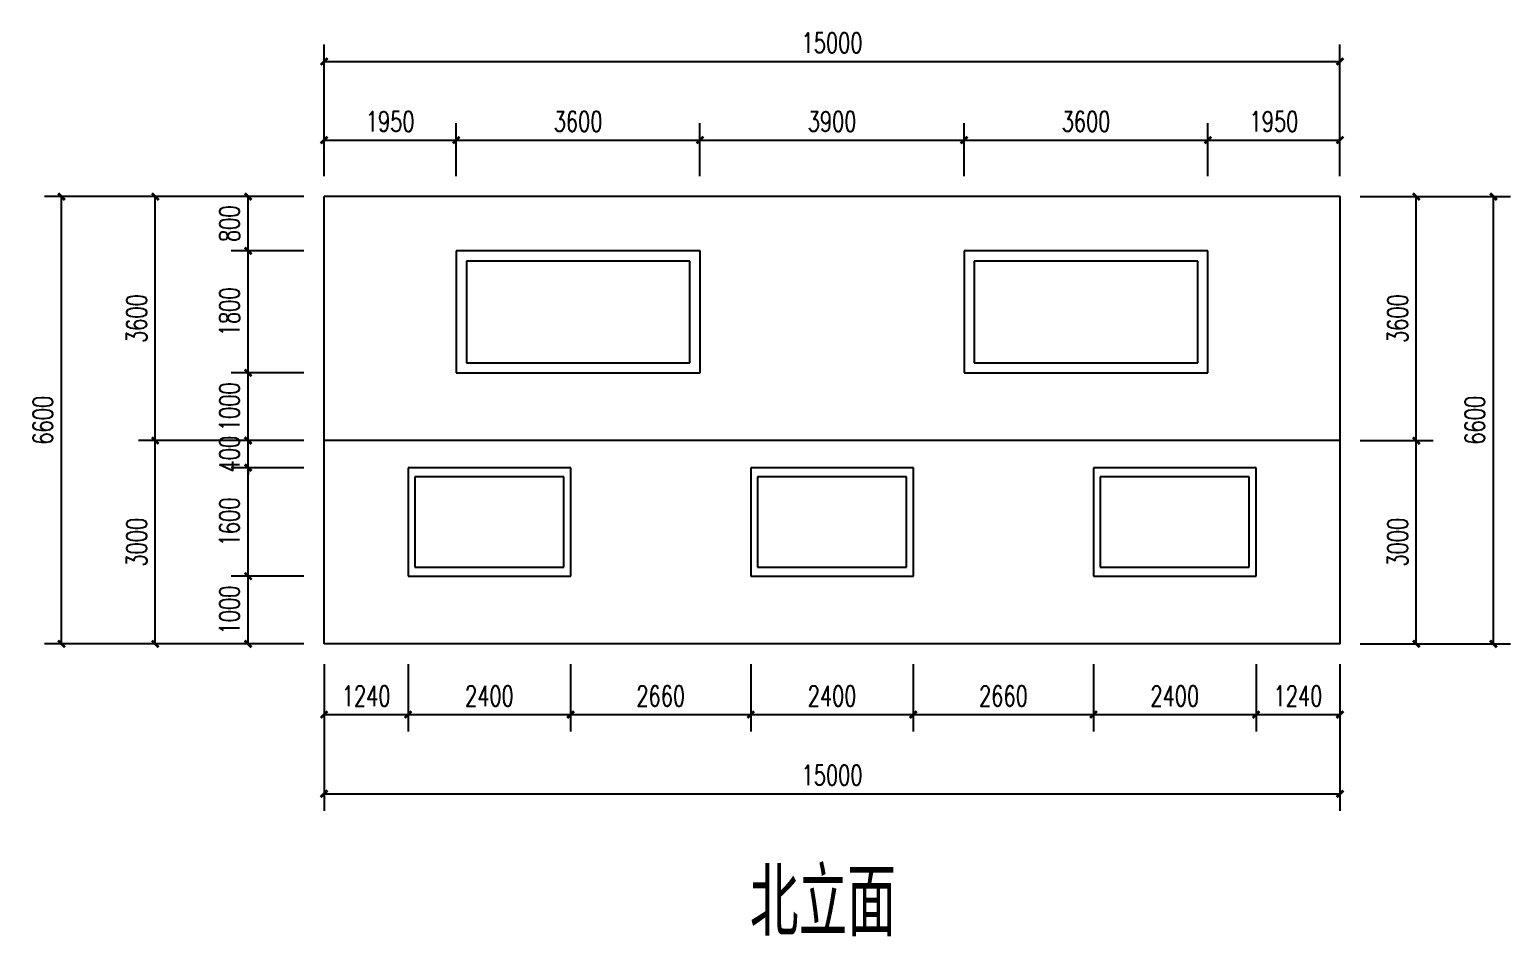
# Model space of a CAD drawing. Extents: x 11879 to 96650, y -22156 to 10923.
# Drawn here: x 11879 to 33744, y -22156 to -8775 of the extents above; entities that cross this region are included whole.
import ezdxf

# ---------------------------------------------------------------- set-up
doc = ezdxf.new("R2010")
doc.units = 0
doc.header["$LTSCALE"] = 1000
doc.header["$MEASUREMENT"] = 0
doc.layers.add('E_WINDOW', color=4, linetype='Continuous')
doc.layers.add('PUB_DIM', color=3, linetype='Continuous')
doc.styles.add('_TCH_DIM_T3', font='SIMPLEX', dxfattribs={"width": 0.705882, "bigfont": 'GBCBIG'})
doc.styles.get("Standard").update_dxf_attribs({"font": 'gbenor.shx', "bigfont": 'gbcbig.shx'})
doc.dimstyles.new('_TCH_ARCH&&100', dxfattribs={"dimtxt": 297.5, "dimasz": 100, "dimexe": 250, "dimexo": 300, "dimgap": 126.25, "dimtad": 1, "dimdec": 0, "dimzin": 0, "dimdsep": 46, "dimtxsty": '_TCH_DIM_T3', "dimblk": 'ARCHTICK', "dimcen": 0.09, "dimclrt": 7, "dimazin": 2, "dimtfac": 1, "dimtdec": 0, "dimtix": 1, "dimtmove": 2, "dimatfit": 3, "dimfxl": 100, "dimtolj": 1, "dimtzin": 0, "dimarcsym": 0})

# ---------------------------------------------------------------- blocks, each defined once
blk = doc.blocks.new('_ArchTick')
at = {"color": 0, "linetype": 'ByBlock', "const_width": 0.4}
blk.add_lwpolyline([(-0.5, -0.5), (0.5, 0.5)], dxfattribs=at)
blk = doc.blocks.new('*D47')
at = {"layer": 'Defpoints', "color": 0, "transparency": 16777216}
for p in [(31228, -11240), (33494, -11240), (31228, -17840)]:
    blk.add_point(p, dxfattribs=at)
at = {"layer": 'PUB_DIM', "color": 0, "lineweight": -2, "transparency": 16777216}
for p, q in [((31528, -11240), (33744, -11240)), ((33494, -17840), (33494, -11240)), ((31528, -17840), (33744, -17840))]:
    blk.add_line(p, q, dxfattribs=at)
at = {"layer": 'PUB_DIM', "color": 0, "lineweight": -2, "transparency": 16777216, "xscale": 100, "yscale": 100, "zscale": 100}
for p, rotation in [((33494, -11240), 90), ((33494, -17840), 270)]:
    blk.add_blockref('_ArchTick', p, dxfattribs=dict(at, rotation=rotation))
at = {"layer": 'PUB_DIM', "color": 7, "transparency": 16777216, "insert": (33219, -14540), "char_height": 297.5, "attachment_point": 5, "rotation": 90, "style": '_TCH_DIM_T3'}
blk.add_mtext('\\A1;6600', dxfattribs=at)
blk = doc.blocks.new('*D48')
at = {"layer": 'Defpoints', "color": 0, "transparency": 16777216}
for p in [(31228, -11240), (32355, -11240), (31228, -14840)]:
    blk.add_point(p, dxfattribs=at)
at = {"layer": 'PUB_DIM', "color": 0, "lineweight": -2, "transparency": 16777216}
for p, q in [((31528, -11240), (32605, -11240)), ((32355, -14840), (32355, -11240)), ((31528, -14840), (32605, -14840))]:
    blk.add_line(p, q, dxfattribs=at)
at = {"layer": 'PUB_DIM', "color": 0, "lineweight": -2, "transparency": 16777216, "xscale": 100, "yscale": 100, "zscale": 100}
for p, rotation in [((32355, -11240), 90), ((32355, -14840), 270)]:
    blk.add_blockref('_ArchTick', p, dxfattribs=dict(at, rotation=rotation))
at = {"layer": 'PUB_DIM', "color": 7, "transparency": 16777216, "insert": (32080, -13040), "char_height": 297.5, "attachment_point": 5, "rotation": 90, "style": '_TCH_DIM_T3'}
blk.add_mtext('\\A1;3600', dxfattribs=at)
blk = doc.blocks.new('*D49')
at = {"layer": 'Defpoints', "color": 0, "transparency": 16777216}
for p in [(31228, -14840), (32355, -14840), (31228, -17840)]:
    blk.add_point(p, dxfattribs=at)
at = {"layer": 'PUB_DIM', "color": 0, "lineweight": -2, "transparency": 16777216}
for p, q in [((31528, -14840), (32605, -14840)), ((32355, -17840), (32355, -14840)), ((31528, -17840), (32605, -17840))]:
    blk.add_line(p, q, dxfattribs=at)
at = {"layer": 'PUB_DIM', "color": 0, "lineweight": -2, "transparency": 16777216, "xscale": 100, "yscale": 100, "zscale": 100}
for p, rotation in [((32355, -14840), 90), ((32355, -17840), 270)]:
    blk.add_blockref('_ArchTick', p, dxfattribs=dict(at, rotation=rotation))
at = {"layer": 'PUB_DIM', "color": 7, "transparency": 16777216, "insert": (32080, -16340), "char_height": 297.5, "attachment_point": 5, "rotation": 90, "style": '_TCH_DIM_T3'}
blk.add_mtext('\\A1;3000', dxfattribs=at)
blk = doc.blocks.new('*D50')
at = {"layer": 'Defpoints', "color": 0, "transparency": 16777216}
for p in [(12350, -11240), (16228, -11240), (16228, -17840)]:
    blk.add_point(p, dxfattribs=at)
at = {"layer": 'PUB_DIM', "color": 0, "lineweight": -2, "transparency": 16777216}
for p, q in [((15928, -11240), (12100, -11240)), ((12350, -17840), (12350, -11240)), ((15928, -17840), (12100, -17840))]:
    blk.add_line(p, q, dxfattribs=at)
at = {"layer": 'PUB_DIM', "color": 0, "lineweight": -2, "transparency": 16777216, "xscale": 100, "yscale": 100, "zscale": 100}
for p, rotation in [((12350, -11240), 90), ((12350, -17840), 270)]:
    blk.add_blockref('_ArchTick', p, dxfattribs=dict(at, rotation=rotation))
at = {"layer": 'PUB_DIM', "color": 7, "transparency": 16777216, "insert": (12075, -14540), "char_height": 297.5, "attachment_point": 5, "rotation": 90, "style": '_TCH_DIM_T3'}
blk.add_mtext('\\A1;6600', dxfattribs=at)
blk = doc.blocks.new('*D51')
at = {"layer": 'Defpoints', "color": 0, "transparency": 16777216}
for p in [(13735, -11240), (16228, -11240), (16228, -14840)]:
    blk.add_point(p, dxfattribs=at)
at = {"layer": 'PUB_DIM', "color": 0, "lineweight": -2, "transparency": 16777216}
for p, q in [((15928, -11240), (13485, -11240)), ((13735, -14840), (13735, -11240)), ((15928, -14840), (13485, -14840))]:
    blk.add_line(p, q, dxfattribs=at)
at = {"layer": 'PUB_DIM', "color": 0, "lineweight": -2, "transparency": 16777216, "xscale": 100, "yscale": 100, "zscale": 100}
for p, rotation in [((13735, -11240), 90), ((13735, -14840), 270)]:
    blk.add_blockref('_ArchTick', p, dxfattribs=dict(at, rotation=rotation))
at = {"layer": 'PUB_DIM', "color": 7, "transparency": 16777216, "insert": (13460, -13040), "char_height": 297.5, "attachment_point": 5, "rotation": 90, "style": '_TCH_DIM_T3'}
blk.add_mtext('\\A1;3600', dxfattribs=at)
blk = doc.blocks.new('*D52')
at = {"layer": 'Defpoints', "color": 0, "transparency": 16777216}
for p in [(13735, -14840), (16228, -14840), (16228, -17840)]:
    blk.add_point(p, dxfattribs=at)
at = {"layer": 'PUB_DIM', "color": 0, "lineweight": -2, "transparency": 16777216}
for p, q in [((15928, -14840), (13485, -14840)), ((13735, -17840), (13735, -14840)), ((15928, -17840), (13485, -17840))]:
    blk.add_line(p, q, dxfattribs=at)
at = {"layer": 'PUB_DIM', "color": 0, "lineweight": -2, "transparency": 16777216, "xscale": 100, "yscale": 100, "zscale": 100}
for p, rotation in [((13735, -14840), 90), ((13735, -17840), 270)]:
    blk.add_blockref('_ArchTick', p, dxfattribs=dict(at, rotation=rotation))
at = {"layer": 'PUB_DIM', "color": 7, "transparency": 16777216, "insert": (13460, -16340), "char_height": 297.5, "attachment_point": 5, "rotation": 90, "style": '_TCH_DIM_T3'}
blk.add_mtext('\\A1;3000', dxfattribs=at)
blk = doc.blocks.new('*D53')
at = {"layer": 'Defpoints', "color": 0, "transparency": 16777216}
for p in [(15106, -11240), (16228, -11240), (16228, -12040)]:
    blk.add_point(p, dxfattribs=at)
at = {"layer": 'PUB_DIM', "color": 0, "lineweight": -2, "transparency": 16777216}
for p, q in [((15928, -11240), (14856, -11240)), ((15106, -12040), (15106, -11240)), ((15928, -12040), (14856, -12040))]:
    blk.add_line(p, q, dxfattribs=at)
at = {"layer": 'PUB_DIM', "color": 0, "lineweight": -2, "transparency": 16777216, "xscale": 100, "yscale": 100, "zscale": 100}
for p, rotation in [((15106, -11240), 90), ((15106, -12040), 270)]:
    blk.add_blockref('_ArchTick', p, dxfattribs=dict(at, rotation=rotation))
at = {"layer": 'PUB_DIM', "color": 7, "transparency": 16777216, "insert": (14831, -11640), "char_height": 297.5, "attachment_point": 5, "rotation": 90, "style": '_TCH_DIM_T3'}
blk.add_mtext('\\A1;800', dxfattribs=at)
blk = doc.blocks.new('*D54')
at = {"layer": 'Defpoints', "color": 0, "transparency": 16777216}
for p in [(15106, -12040), (16228, -12040), (16228, -13840)]:
    blk.add_point(p, dxfattribs=at)
at = {"layer": 'PUB_DIM', "color": 0, "lineweight": -2, "transparency": 16777216}
for p, q in [((15928, -12040), (14856, -12040)), ((15106, -13840), (15106, -12040)), ((15928, -13840), (14856, -13840))]:
    blk.add_line(p, q, dxfattribs=at)
at = {"layer": 'PUB_DIM', "color": 0, "lineweight": -2, "transparency": 16777216, "xscale": 100, "yscale": 100, "zscale": 100}
for p, rotation in [((15106, -12040), 90), ((15106, -13840), 270)]:
    blk.add_blockref('_ArchTick', p, dxfattribs=dict(at, rotation=rotation))
at = {"layer": 'PUB_DIM', "color": 7, "transparency": 16777216, "insert": (14831, -12940), "char_height": 297.5, "attachment_point": 5, "rotation": 90, "style": '_TCH_DIM_T3'}
blk.add_mtext('\\A1;1800', dxfattribs=at)
blk = doc.blocks.new('*D55')
at = {"layer": 'Defpoints', "color": 0, "transparency": 16777216}
for p in [(15106, -13840), (16228, -13840), (16228, -14840)]:
    blk.add_point(p, dxfattribs=at)
at = {"layer": 'PUB_DIM', "color": 0, "lineweight": -2, "transparency": 16777216}
for p, q in [((15928, -13840), (14856, -13840)), ((15106, -14840), (15106, -13840)), ((15928, -14840), (14856, -14840))]:
    blk.add_line(p, q, dxfattribs=at)
at = {"layer": 'PUB_DIM', "color": 0, "lineweight": -2, "transparency": 16777216, "xscale": 100, "yscale": 100, "zscale": 100}
for p, rotation in [((15106, -13840), 90), ((15106, -14840), 270)]:
    blk.add_blockref('_ArchTick', p, dxfattribs=dict(at, rotation=rotation))
at = {"layer": 'PUB_DIM', "color": 7, "transparency": 16777216, "insert": (14831, -14340), "char_height": 297.5, "attachment_point": 5, "rotation": 90, "style": '_TCH_DIM_T3'}
blk.add_mtext('\\A1;1000', dxfattribs=at)
blk = doc.blocks.new('*D56')
at = {"layer": 'Defpoints', "color": 0, "transparency": 16777216}
for p in [(15106, -14840), (16228, -14840), (16228, -15240)]:
    blk.add_point(p, dxfattribs=at)
at = {"layer": 'PUB_DIM', "color": 0, "lineweight": -2, "transparency": 16777216}
for p, q in [((15928, -14840), (14856, -14840)), ((15106, -14840), (15106, -14740)), ((15106, -15240), (15106, -14840)), ((15928, -15240), (14856, -15240)), ((15106, -15240), (15106, -15340))]:
    blk.add_line(p, q, dxfattribs=at)
at = {"layer": 'PUB_DIM', "color": 0, "lineweight": -2, "transparency": 16777216, "xscale": 100, "yscale": 100, "zscale": 100}
for p, rotation in [((15106, -14840), 270), ((15106, -15240), 90)]:
    blk.add_blockref('_ArchTick', p, dxfattribs=dict(at, rotation=rotation))
at = {"layer": 'PUB_DIM', "color": 7, "transparency": 16777216, "insert": (14831, -15040), "char_height": 297.5, "attachment_point": 5, "rotation": 90, "style": '_TCH_DIM_T3'}
blk.add_mtext('\\A1;400', dxfattribs=at)
blk = doc.blocks.new('*D57')
at = {"layer": 'Defpoints', "color": 0, "transparency": 16777216}
for p in [(15106, -15240), (16228, -15240), (16228, -16840)]:
    blk.add_point(p, dxfattribs=at)
at = {"layer": 'PUB_DIM', "color": 0, "lineweight": -2, "transparency": 16777216}
for p, q in [((15928, -15240), (14856, -15240)), ((15106, -16840), (15106, -15240)), ((15928, -16840), (14856, -16840))]:
    blk.add_line(p, q, dxfattribs=at)
at = {"layer": 'PUB_DIM', "color": 0, "lineweight": -2, "transparency": 16777216, "xscale": 100, "yscale": 100, "zscale": 100}
for p, rotation in [((15106, -15240), 90), ((15106, -16840), 270)]:
    blk.add_blockref('_ArchTick', p, dxfattribs=dict(at, rotation=rotation))
at = {"layer": 'PUB_DIM', "color": 7, "transparency": 16777216, "insert": (14831, -16040), "char_height": 297.5, "attachment_point": 5, "rotation": 90, "style": '_TCH_DIM_T3'}
blk.add_mtext('\\A1;1600', dxfattribs=at)
blk = doc.blocks.new('*D58')
at = {"layer": 'Defpoints', "color": 0, "transparency": 16777216}
for p in [(15106, -16840), (16228, -16840), (16228, -17840)]:
    blk.add_point(p, dxfattribs=at)
at = {"layer": 'PUB_DIM', "color": 0, "lineweight": -2, "transparency": 16777216}
for p, q in [((15928, -16840), (14856, -16840)), ((15106, -17840), (15106, -16840)), ((15928, -17840), (14856, -17840))]:
    blk.add_line(p, q, dxfattribs=at)
at = {"layer": 'PUB_DIM', "color": 0, "lineweight": -2, "transparency": 16777216, "xscale": 100, "yscale": 100, "zscale": 100}
for p, rotation in [((15106, -16840), 90), ((15106, -17840), 270)]:
    blk.add_blockref('_ArchTick', p, dxfattribs=dict(at, rotation=rotation))
at = {"layer": 'PUB_DIM', "color": 7, "transparency": 16777216, "insert": (14831, -17340), "char_height": 297.5, "attachment_point": 5, "rotation": 90, "style": '_TCH_DIM_T3'}
blk.add_mtext('\\A1;1000', dxfattribs=at)
blk = doc.blocks.new('*D59')
at = {"layer": 'Defpoints', "color": 0, "transparency": 16777216}
for p in [(16228, -17840), (31228, -17840), (31228, -20052)]:
    blk.add_point(p, dxfattribs=at)
at = {"layer": 'PUB_DIM', "color": 0, "lineweight": -2, "transparency": 16777216}
for p, q in [((16228, -18140), (16228, -20302)), ((31228, -18140), (31228, -20302)), ((16228, -20052), (31228, -20052))]:
    blk.add_line(p, q, dxfattribs=at)
at = {"layer": 'PUB_DIM', "color": 0, "lineweight": -2, "transparency": 16777216, "xscale": 100, "yscale": 100, "zscale": 100, "rotation": 180}
blk.add_blockref('_ArchTick', (16228, -20052), dxfattribs=at)
at = {"layer": 'PUB_DIM', "color": 0, "lineweight": -2, "transparency": 16777216, "xscale": 100, "yscale": 100, "zscale": 100}
blk.add_blockref('_ArchTick', (31228, -20052), dxfattribs=at)
at = {"layer": 'PUB_DIM', "color": 7, "transparency": 16777216, "insert": (23728, -19777), "char_height": 297.5, "attachment_point": 5, "style": '_TCH_DIM_T3'}
blk.add_mtext('\\A1;15000', dxfattribs=at)
blk = doc.blocks.new('*D60')
at = {"layer": 'Defpoints', "color": 0, "transparency": 16777216}
for p in [(16228, -17840), (17468, -17840), (17468, -18883)]:
    blk.add_point(p, dxfattribs=at)
at = {"layer": 'PUB_DIM', "color": 0, "lineweight": -2, "transparency": 16777216}
for p, q in [((16228, -18140), (16228, -19133)), ((17468, -18140), (17468, -19133)), ((16228, -18883), (17468, -18883))]:
    blk.add_line(p, q, dxfattribs=at)
at = {"layer": 'PUB_DIM', "color": 0, "lineweight": -2, "transparency": 16777216, "xscale": 100, "yscale": 100, "zscale": 100, "rotation": 180}
blk.add_blockref('_ArchTick', (16228, -18883), dxfattribs=at)
at = {"layer": 'PUB_DIM', "color": 0, "lineweight": -2, "transparency": 16777216, "xscale": 100, "yscale": 100, "zscale": 100}
blk.add_blockref('_ArchTick', (17468, -18883), dxfattribs=at)
at = {"layer": 'PUB_DIM', "color": 7, "transparency": 16777216, "insert": (16848, -18608), "char_height": 297.5, "attachment_point": 5, "style": '_TCH_DIM_T3'}
blk.add_mtext('\\A1;1240', dxfattribs=at)
blk = doc.blocks.new('*D61')
at = {"layer": 'Defpoints', "color": 0, "transparency": 16777216}
for p in [(17468, -17840), (19868, -17840), (19868, -18883)]:
    blk.add_point(p, dxfattribs=at)
at = {"layer": 'PUB_DIM', "color": 0, "lineweight": -2, "transparency": 16777216}
for p, q in [((17468, -18140), (17468, -19133)), ((19868, -18140), (19868, -19133)), ((17468, -18883), (19868, -18883))]:
    blk.add_line(p, q, dxfattribs=at)
at = {"layer": 'PUB_DIM', "color": 0, "lineweight": -2, "transparency": 16777216, "xscale": 100, "yscale": 100, "zscale": 100, "rotation": 180}
blk.add_blockref('_ArchTick', (17468, -18883), dxfattribs=at)
at = {"layer": 'PUB_DIM', "color": 0, "lineweight": -2, "transparency": 16777216, "xscale": 100, "yscale": 100, "zscale": 100}
blk.add_blockref('_ArchTick', (19868, -18883), dxfattribs=at)
at = {"layer": 'PUB_DIM', "color": 7, "transparency": 16777216, "insert": (18668, -18608), "char_height": 297.5, "attachment_point": 5, "style": '_TCH_DIM_T3'}
blk.add_mtext('\\A1;2400', dxfattribs=at)
blk = doc.blocks.new('*D62')
at = {"layer": 'Defpoints', "color": 0, "transparency": 16777216}
for p in [(19868, -17840), (22528, -17840), (22528, -18883)]:
    blk.add_point(p, dxfattribs=at)
at = {"layer": 'PUB_DIM', "color": 0, "lineweight": -2, "transparency": 16777216}
for p, q in [((19868, -18140), (19868, -19133)), ((22528, -18140), (22528, -19133)), ((19868, -18883), (22528, -18883))]:
    blk.add_line(p, q, dxfattribs=at)
at = {"layer": 'PUB_DIM', "color": 0, "lineweight": -2, "transparency": 16777216, "xscale": 100, "yscale": 100, "zscale": 100, "rotation": 180}
blk.add_blockref('_ArchTick', (19868, -18883), dxfattribs=at)
at = {"layer": 'PUB_DIM', "color": 0, "lineweight": -2, "transparency": 16777216, "xscale": 100, "yscale": 100, "zscale": 100}
blk.add_blockref('_ArchTick', (22528, -18883), dxfattribs=at)
at = {"layer": 'PUB_DIM', "color": 7, "transparency": 16777216, "insert": (21198, -18608), "char_height": 297.5, "attachment_point": 5, "style": '_TCH_DIM_T3'}
blk.add_mtext('\\A1;2660', dxfattribs=at)
blk = doc.blocks.new('*D63')
at = {"layer": 'Defpoints', "color": 0, "transparency": 16777216}
for p in [(22528, -17840), (24928, -17840), (24928, -18883)]:
    blk.add_point(p, dxfattribs=at)
at = {"layer": 'PUB_DIM', "color": 0, "lineweight": -2, "transparency": 16777216}
for p, q in [((22528, -18140), (22528, -19133)), ((24928, -18140), (24928, -19133)), ((22528, -18883), (24928, -18883))]:
    blk.add_line(p, q, dxfattribs=at)
at = {"layer": 'PUB_DIM', "color": 0, "lineweight": -2, "transparency": 16777216, "xscale": 100, "yscale": 100, "zscale": 100, "rotation": 180}
blk.add_blockref('_ArchTick', (22528, -18883), dxfattribs=at)
at = {"layer": 'PUB_DIM', "color": 0, "lineweight": -2, "transparency": 16777216, "xscale": 100, "yscale": 100, "zscale": 100}
blk.add_blockref('_ArchTick', (24928, -18883), dxfattribs=at)
at = {"layer": 'PUB_DIM', "color": 7, "transparency": 16777216, "insert": (23728, -18608), "char_height": 297.5, "attachment_point": 5, "style": '_TCH_DIM_T3'}
blk.add_mtext('\\A1;2400', dxfattribs=at)
blk = doc.blocks.new('*D64')
at = {"layer": 'Defpoints', "color": 0, "transparency": 16777216}
for p in [(24928, -17840), (27588, -17840), (27588, -18883)]:
    blk.add_point(p, dxfattribs=at)
at = {"layer": 'PUB_DIM', "color": 0, "lineweight": -2, "transparency": 16777216}
for p, q in [((24928, -18140), (24928, -19133)), ((27588, -18140), (27588, -19133)), ((24928, -18883), (27588, -18883))]:
    blk.add_line(p, q, dxfattribs=at)
at = {"layer": 'PUB_DIM', "color": 0, "lineweight": -2, "transparency": 16777216, "xscale": 100, "yscale": 100, "zscale": 100, "rotation": 180}
blk.add_blockref('_ArchTick', (24928, -18883), dxfattribs=at)
at = {"layer": 'PUB_DIM', "color": 0, "lineweight": -2, "transparency": 16777216, "xscale": 100, "yscale": 100, "zscale": 100}
blk.add_blockref('_ArchTick', (27588, -18883), dxfattribs=at)
at = {"layer": 'PUB_DIM', "color": 7, "transparency": 16777216, "insert": (26258, -18608), "char_height": 297.5, "attachment_point": 5, "style": '_TCH_DIM_T3'}
blk.add_mtext('\\A1;2660', dxfattribs=at)
blk = doc.blocks.new('*D65')
at = {"layer": 'Defpoints', "color": 0, "transparency": 16777216}
for p in [(27588, -17840), (29988, -17840), (29988, -18883)]:
    blk.add_point(p, dxfattribs=at)
at = {"layer": 'PUB_DIM', "color": 0, "lineweight": -2, "transparency": 16777216}
for p, q in [((27588, -18140), (27588, -19133)), ((29988, -18140), (29988, -19133)), ((27588, -18883), (29988, -18883))]:
    blk.add_line(p, q, dxfattribs=at)
at = {"layer": 'PUB_DIM', "color": 0, "lineweight": -2, "transparency": 16777216, "xscale": 100, "yscale": 100, "zscale": 100, "rotation": 180}
blk.add_blockref('_ArchTick', (27588, -18883), dxfattribs=at)
at = {"layer": 'PUB_DIM', "color": 0, "lineweight": -2, "transparency": 16777216, "xscale": 100, "yscale": 100, "zscale": 100}
blk.add_blockref('_ArchTick', (29988, -18883), dxfattribs=at)
at = {"layer": 'PUB_DIM', "color": 7, "transparency": 16777216, "insert": (28788, -18608), "char_height": 297.5, "attachment_point": 5, "style": '_TCH_DIM_T3'}
blk.add_mtext('\\A1;2400', dxfattribs=at)
blk = doc.blocks.new('*D66')
at = {"layer": 'Defpoints', "color": 0, "transparency": 16777216}
for p in [(29988, -17840), (31228, -17840), (31228, -18883)]:
    blk.add_point(p, dxfattribs=at)
at = {"layer": 'PUB_DIM', "color": 0, "lineweight": -2, "transparency": 16777216}
for p, q in [((29988, -18140), (29988, -19133)), ((31228, -18140), (31228, -19133)), ((29988, -18883), (31228, -18883))]:
    blk.add_line(p, q, dxfattribs=at)
at = {"layer": 'PUB_DIM', "color": 0, "lineweight": -2, "transparency": 16777216, "xscale": 100, "yscale": 100, "zscale": 100, "rotation": 180}
blk.add_blockref('_ArchTick', (29988, -18883), dxfattribs=at)
at = {"layer": 'PUB_DIM', "color": 0, "lineweight": -2, "transparency": 16777216, "xscale": 100, "yscale": 100, "zscale": 100}
blk.add_blockref('_ArchTick', (31228, -18883), dxfattribs=at)
at = {"layer": 'PUB_DIM', "color": 7, "transparency": 16777216, "insert": (30608, -18608), "char_height": 297.5, "attachment_point": 5, "style": '_TCH_DIM_T3'}
blk.add_mtext('\\A1;1240', dxfattribs=at)
blk = doc.blocks.new('*D67')
at = {"layer": 'Defpoints', "color": 0, "transparency": 16777216}
for p in [(31228, -9245), (16228, -11240), (31228, -11240)]:
    blk.add_point(p, dxfattribs=at)
at = {"layer": 'PUB_DIM', "color": 0, "lineweight": -2, "transparency": 16777216}
for p, q in [((16228, -10940), (16228, -8995)), ((31228, -10940), (31228, -8995)), ((16228, -9245), (31228, -9245))]:
    blk.add_line(p, q, dxfattribs=at)
at = {"layer": 'PUB_DIM', "color": 0, "lineweight": -2, "transparency": 16777216, "xscale": 100, "yscale": 100, "zscale": 100, "rotation": 180}
blk.add_blockref('_ArchTick', (16228, -9245), dxfattribs=at)
at = {"layer": 'PUB_DIM', "color": 0, "lineweight": -2, "transparency": 16777216, "xscale": 100, "yscale": 100, "zscale": 100}
blk.add_blockref('_ArchTick', (31228, -9245), dxfattribs=at)
at = {"layer": 'PUB_DIM', "color": 7, "transparency": 16777216, "insert": (23728, -8970), "char_height": 297.5, "attachment_point": 5, "style": '_TCH_DIM_T3'}
blk.add_mtext('\\A1;15000', dxfattribs=at)
blk = doc.blocks.new('*D68')
at = {"layer": 'Defpoints', "color": 0, "transparency": 16777216}
for p in [(18178, -10405), (16228, -11240), (18178, -11240)]:
    blk.add_point(p, dxfattribs=at)
at = {"layer": 'PUB_DIM', "color": 0, "lineweight": -2, "transparency": 16777216}
for p, q in [((16228, -10940), (16228, -10155)), ((18178, -10940), (18178, -10155)), ((16228, -10405), (18178, -10405))]:
    blk.add_line(p, q, dxfattribs=at)
at = {"layer": 'PUB_DIM', "color": 0, "lineweight": -2, "transparency": 16777216, "xscale": 100, "yscale": 100, "zscale": 100, "rotation": 180}
blk.add_blockref('_ArchTick', (16228, -10405), dxfattribs=at)
at = {"layer": 'PUB_DIM', "color": 0, "lineweight": -2, "transparency": 16777216, "xscale": 100, "yscale": 100, "zscale": 100}
blk.add_blockref('_ArchTick', (18178, -10405), dxfattribs=at)
at = {"layer": 'PUB_DIM', "color": 7, "transparency": 16777216, "insert": (17203, -10130), "char_height": 297.5, "attachment_point": 5, "style": '_TCH_DIM_T3'}
blk.add_mtext('\\A1;1950', dxfattribs=at)
blk = doc.blocks.new('*D69')
at = {"layer": 'Defpoints', "color": 0, "transparency": 16777216}
for p in [(21778, -10405), (18178, -11240), (21778, -11240)]:
    blk.add_point(p, dxfattribs=at)
at = {"layer": 'PUB_DIM', "color": 0, "lineweight": -2, "transparency": 16777216}
for p, q in [((18178, -10940), (18178, -10155)), ((21778, -10940), (21778, -10155)), ((18178, -10405), (21778, -10405))]:
    blk.add_line(p, q, dxfattribs=at)
at = {"layer": 'PUB_DIM', "color": 0, "lineweight": -2, "transparency": 16777216, "xscale": 100, "yscale": 100, "zscale": 100, "rotation": 180}
blk.add_blockref('_ArchTick', (18178, -10405), dxfattribs=at)
at = {"layer": 'PUB_DIM', "color": 0, "lineweight": -2, "transparency": 16777216, "xscale": 100, "yscale": 100, "zscale": 100}
blk.add_blockref('_ArchTick', (21778, -10405), dxfattribs=at)
at = {"layer": 'PUB_DIM', "color": 7, "transparency": 16777216, "insert": (19978, -10130), "char_height": 297.5, "attachment_point": 5, "style": '_TCH_DIM_T3'}
blk.add_mtext('\\A1;3600', dxfattribs=at)
blk = doc.blocks.new('*D70')
at = {"layer": 'Defpoints', "color": 0, "transparency": 16777216}
for p in [(25678, -10405), (21778, -11240), (25678, -11240)]:
    blk.add_point(p, dxfattribs=at)
at = {"layer": 'PUB_DIM', "color": 0, "lineweight": -2, "transparency": 16777216}
for p, q in [((21778, -10940), (21778, -10155)), ((25678, -10940), (25678, -10155)), ((21778, -10405), (25678, -10405))]:
    blk.add_line(p, q, dxfattribs=at)
at = {"layer": 'PUB_DIM', "color": 0, "lineweight": -2, "transparency": 16777216, "xscale": 100, "yscale": 100, "zscale": 100, "rotation": 180}
blk.add_blockref('_ArchTick', (21778, -10405), dxfattribs=at)
at = {"layer": 'PUB_DIM', "color": 0, "lineweight": -2, "transparency": 16777216, "xscale": 100, "yscale": 100, "zscale": 100}
blk.add_blockref('_ArchTick', (25678, -10405), dxfattribs=at)
at = {"layer": 'PUB_DIM', "color": 7, "transparency": 16777216, "insert": (23728, -10130), "char_height": 297.5, "attachment_point": 5, "style": '_TCH_DIM_T3'}
blk.add_mtext('\\A1;3900', dxfattribs=at)
blk = doc.blocks.new('*D71')
at = {"layer": 'Defpoints', "color": 0, "transparency": 16777216}
for p in [(29278, -10405), (25678, -11240), (29278, -11240)]:
    blk.add_point(p, dxfattribs=at)
at = {"layer": 'PUB_DIM', "color": 0, "lineweight": -2, "transparency": 16777216}
for p, q in [((25678, -10940), (25678, -10155)), ((29278, -10940), (29278, -10155)), ((25678, -10405), (29278, -10405))]:
    blk.add_line(p, q, dxfattribs=at)
at = {"layer": 'PUB_DIM', "color": 0, "lineweight": -2, "transparency": 16777216, "xscale": 100, "yscale": 100, "zscale": 100, "rotation": 180}
blk.add_blockref('_ArchTick', (25678, -10405), dxfattribs=at)
at = {"layer": 'PUB_DIM', "color": 0, "lineweight": -2, "transparency": 16777216, "xscale": 100, "yscale": 100, "zscale": 100}
blk.add_blockref('_ArchTick', (29278, -10405), dxfattribs=at)
at = {"layer": 'PUB_DIM', "color": 7, "transparency": 16777216, "insert": (27478, -10130), "char_height": 297.5, "attachment_point": 5, "style": '_TCH_DIM_T3'}
blk.add_mtext('\\A1;3600', dxfattribs=at)
blk = doc.blocks.new('*D72')
at = {"layer": 'Defpoints', "color": 0, "transparency": 16777216}
for p in [(31228, -10405), (29278, -11240), (31228, -11240)]:
    blk.add_point(p, dxfattribs=at)
at = {"layer": 'PUB_DIM', "color": 0, "lineweight": -2, "transparency": 16777216}
for p, q in [((29278, -10940), (29278, -10155)), ((31228, -10940), (31228, -10155)), ((29278, -10405), (31228, -10405))]:
    blk.add_line(p, q, dxfattribs=at)
at = {"layer": 'PUB_DIM', "color": 0, "lineweight": -2, "transparency": 16777216, "xscale": 100, "yscale": 100, "zscale": 100, "rotation": 180}
blk.add_blockref('_ArchTick', (29278, -10405), dxfattribs=at)
at = {"layer": 'PUB_DIM', "color": 0, "lineweight": -2, "transparency": 16777216, "xscale": 100, "yscale": 100, "zscale": 100}
blk.add_blockref('_ArchTick', (31228, -10405), dxfattribs=at)
at = {"layer": 'PUB_DIM', "color": 7, "transparency": 16777216, "insert": (30253, -10130), "char_height": 297.5, "attachment_point": 5, "style": '_TCH_DIM_T3'}
blk.add_mtext('\\A1;1950', dxfattribs=at)
blk = doc.blocks.new('$EWDLib$00000533')
for p, q in [((0, 600), (1200, 600)), ((0, 0), (0, 600)), ((1200, 600), (1200, 0)), ((50, 550), (1150, 550)), ((50, 50), (50, 550)), ((1150, 550), (1150, 50)), ((1200, 0), (0, 0)), ((1150, 50), (50, 50))]:
    blk.add_line(p, q)

msp = doc.modelspace()

# ---------------------------------------------------------------- linework, layer by layer
for p, q in [((16228.5, -14840), (16228.5, -11240)), ((31228.5, -11240), (16228.5, -11240)), ((31228.5, -14840), (31228.5, -11240)), ((16228.5, -17840), (16228.5, -14840)), ((31228.5, -14840), (16228.5, -14840)), ((31228.5, -17840), (31228.5, -14840)), ((31228.5, -17840), (16228.5, -17840))]:
    msp.add_line(p, q)

# ---------------------------------------------------------------- block references
at = {"layer": 'E_WINDOW', "rotation": 180}
for p, xscale, yscale in [((21778.5, -13840), 3.000000000000006, -3.000000000000006), ((29278.5, -13840), 3.000000000000006, -3.000000000000006), ((19868.5, -16840), 2, -2.666666666666666), ((24928.5, -16840), 2, -2.666666666666666), ((29988.5, -16840), 2, -2.666666666666666)]:
    msp.add_blockref('$EWDLib$00000533', p, dxfattribs=dict(at, xscale=xscale, yscale=yscale))

# ---------------------------------------------------------------- texts
msp.add_text('北立面', height=1000).set_placement((22513.2, -22156.1))

# ---------------------------------------------------------------- dimensions: what is measured, and where the dimension line sits
at = {"layer": 'PUB_DIM'}
for p1, p2, distance, picture, middle in [((16228.5, -11240), (31228.5, -11240), 1994.6, '*D67', (23728.5, -8970.4)), ((16228.5, -11240), (18178.5, -11240), 835.3, '*D68', (17203.5, -10129.7)), ((18178.5, -11240), (21778.5, -11240), 835.3, '*D69', (19978.5, -10129.7)), ((21778.5, -11240), (25678.5, -11240), 835.3, '*D70', (23728.5, -10129.7)), ((25678.5, -11240), (29278.5, -11240), 835.3, '*D71', (27478.5, -10129.7)), ((29278.5, -11240), (31228.5, -11240), 835.3, '*D72', (30253.5, -10129.7)), ((16228.5, -17840), (16228.5, -11240), 3878.8, '*D50', (12074.7, -14540)), ((16228.5, -14840), (16228.5, -11240), 2493, '*D51', (13460.4, -13040)), ((16228.5, -12040), (16228.5, -11240), 1122.9, '*D53', (14830.6, -11640)), ((31228.5, -17840), (31228.5, -11240), -2265.5, '*D47', (33219, -14540)), ((31228.5, -14840), (31228.5, -11240), -1126.5, '*D48', (32079.9, -13040)), ((16228.5, -13840), (16228.5, -12040), 1122.9, '*D54', (14830.6, -12940)), ((16228.5, -14840), (16228.5, -13840), 1122.9, '*D55', (14830.6, -14340)), ((16228.5, -17840), (16228.5, -14840), 2493, '*D52', (13460.4, -16340)), ((16228.5, -15240), (16228.5, -14840), 1122.9, '*D56', (14830.6, -15040)), ((31228.5, -17840), (31228.5, -14840), -1126.5, '*D49', (32079.9, -16340)), ((16228.5, -16840), (16228.5, -15240), 1122.9, '*D57', (14830.6, -16040)), ((16228.5, -17840), (16228.5, -16840), 1122.9, '*D58', (14830.6, -17340)), ((16228.5, -17840), (31228.5, -17840), -2212.1, '*D59', (23728.5, -19777.1)), ((16228.5, -17840), (17468.5, -17840), -1043.5, '*D60', (16848.5, -18608.5)), ((17468.5, -17840), (19868.5, -17840), -1043.5, '*D61', (18668.5, -18608.5)), ((19868.5, -17840), (22528.5, -17840), -1043.5, '*D62', (21198.5, -18608.5)), ((22528.5, -17840), (24928.5, -17840), -1043.5, '*D63', (23728.5, -18608.5)), ((24928.5, -17840), (27588.5, -17840), -1043.5, '*D64', (26258.5, -18608.5)), ((27588.5, -17840), (29988.5, -17840), -1043.5, '*D65', (28788.5, -18608.5)), ((29988.5, -17840), (31228.5, -17840), -1043.5, '*D66', (30608.5, -18608.5))]:
    dim = msp.add_aligned_dim(p1=p1, p2=p2, distance=distance, dimstyle='_TCH_ARCH&&100', dxfattribs=at)
    dim.commit()
    dim.dimension.update_dxf_attribs({"geometry": picture, "text_midpoint": middle})

doc.saveas('drawing.dxf')
